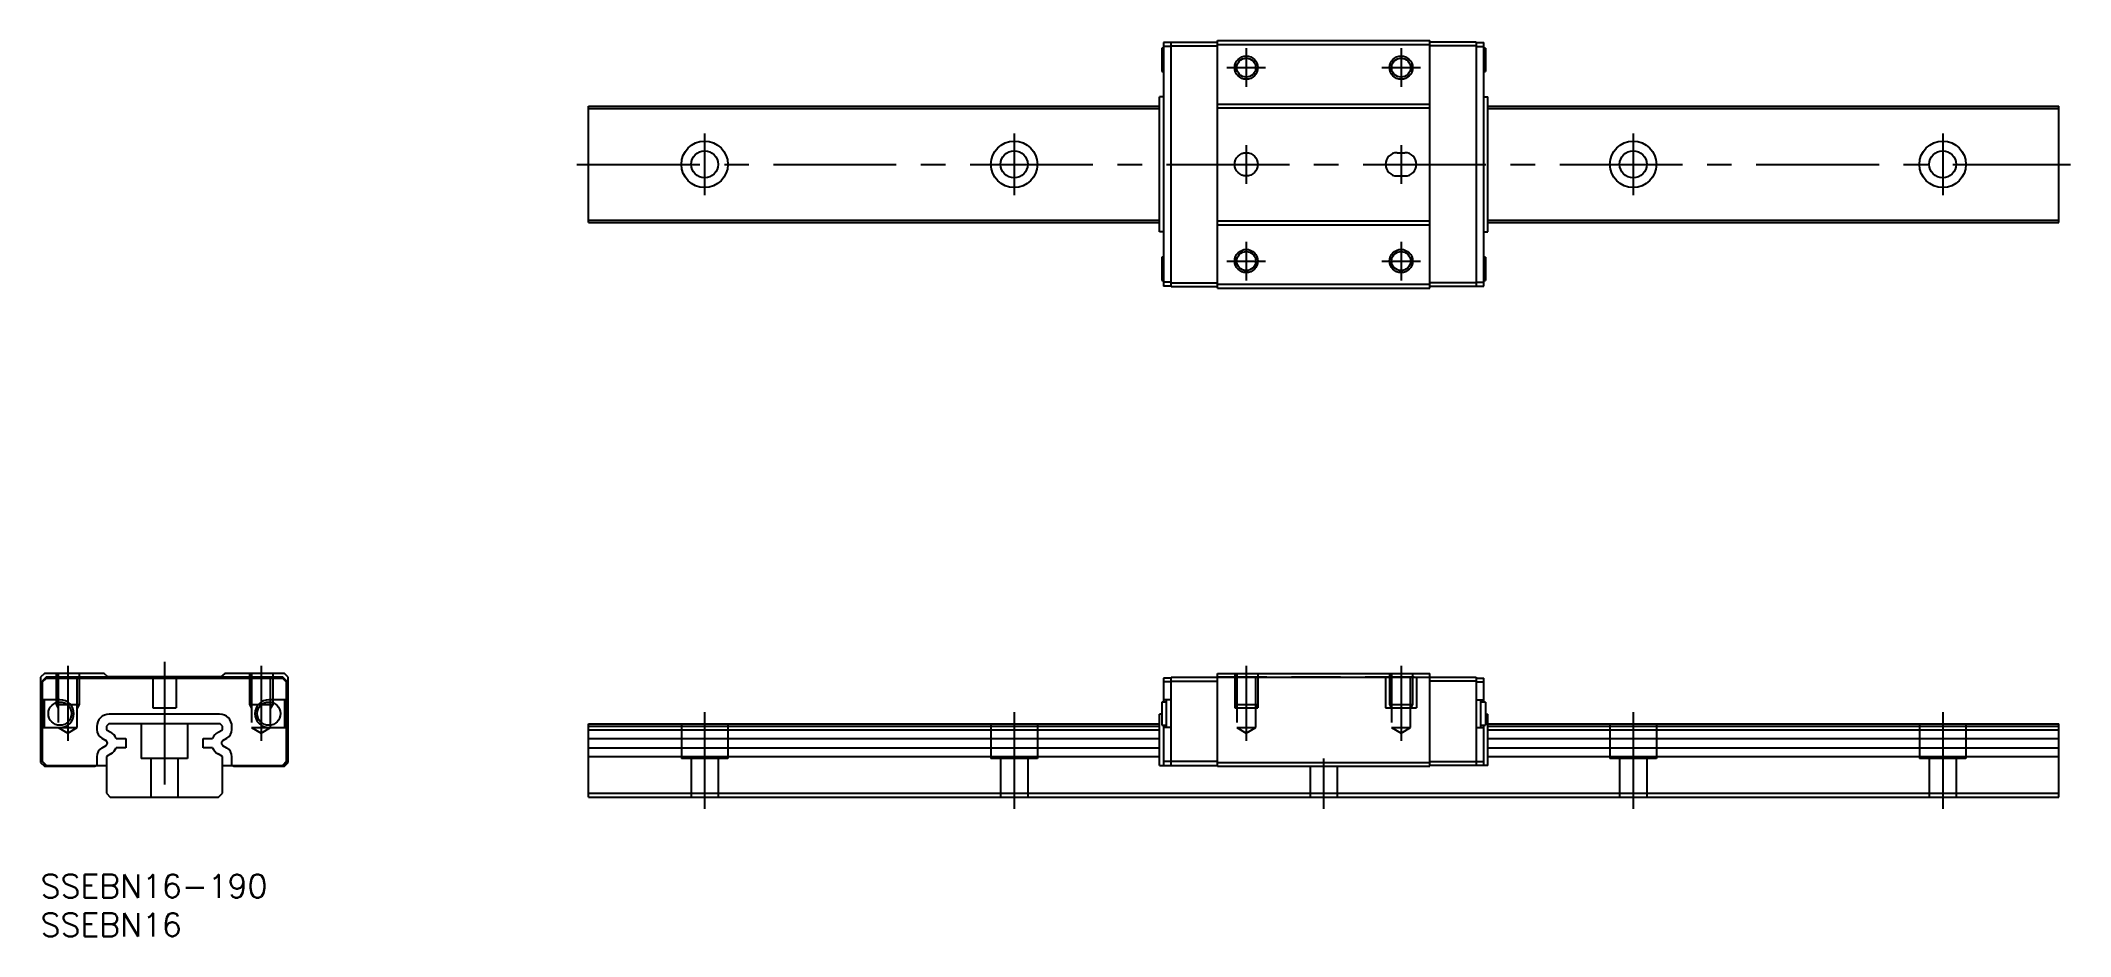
# Model space of a CAD drawing. Extents: x 0 to 262, y -8 to 108.
import ezdxf

# ---------------------------------------------------------------- set-up
doc = ezdxf.new("R2010")
doc.units = 0
doc.header["$LTSCALE"] = 0.5
doc.linetypes.add('CENTER', pattern=[50.8, 31.75, -6.35, 6.35, -6.35])
doc.linetypes.add('DASHED', pattern=[19.05, 12.7, -6.35])
for name, color, linetype in [('MSM_CENTER', 1, 'CENTER'), ('MSM_CONTINUOUS', 7, 'CONTINUOUS'), ('MSM_DASHED', 4, 'DASHED'), ('MSM_NARROW', 5, 'CONTINUOUS'), ('MSM_PART_NUMBER', 7, 'CONTINUOUS')]:
    doc.layers.add(name, color=color, linetype=linetype)
doc.styles.get("Standard").update_dxf_attribs({"font": 'txt.shx', "height": 3, "bigfont": 'bigfont.shx'})

# ---------------------------------------------------------------- blocks, each defined once
blk = doc.blocks.new('*U2')
at = {"layer": 'MSM_PART_NUMBER'}
blk.add_text('SSEBN16-190', height=3, dxfattribs=at).set_placement((0, -3))
blk = doc.blocks.new('*U3')
at = {"layer": 'MSM_PART_NUMBER'}
blk.add_text('SSEBN16', height=3, dxfattribs=at).set_placement((0, -8))

msp = doc.modelspace()

# ---------------------------------------------------------------- linework, layer by layer
at = {"layer": 'MSM_CENTER'}
for p, q in [((155.81, 106.82), (155.81, 101.82)), ((175.81, 106.82), (175.81, 101.82)), ((153.31, 104.32), (158.31, 104.32)), ((173.31, 104.32), (178.31, 104.32)), ((85.81, 95.82), (85.81, 87.82)), ((125.81, 95.82), (125.81, 87.82)), ((205.81, 95.82), (205.81, 87.82)), ((245.81, 95.82), (245.81, 87.82)), ((69.31, 91.82), (262.31, 91.82)), ((155.81, 94.32), (155.81, 89.32)), ((175.81, 94.32), (175.81, 89.32)), ((155.81, 81.82), (155.81, 76.82)), ((175.81, 81.82), (175.81, 76.82)), ((153.31, 79.32), (158.31, 79.32)), ((173.31, 79.32), (178.31, 79.32)), ((3.5, 27), (3.5, 17.29)), ((16, 27.5), (16, 8.5)), ((28.5, 27), (28.5, 17.29)), ((155.81, 27), (155.81, 17.29)), ((175.81, 27), (175.81, 17.29)), ((85.81, 21), (85.81, 8.5)), ((125.81, 21), (125.81, 8.5)), ((205.81, 21), (205.81, 8.5)), ((245.81, 21), (245.81, 8.5)), ((165.81, 15), (165.81, 8.5))]:
    msp.add_line(p, q, dxfattribs=at)
at = {"layer": 'MSM_CONTINUOUS'}
for p, q in [((145.11, 107.57), (145.11, 76.07)), ((146.11, 107.57), (145.11, 107.57)), ((146.11, 76.02), (146.11, 107.62)), ((146.11, 107.62), (152.11, 107.62)), ((152.11, 75.82), (152.11, 107.82)), ((152.11, 107.82), (179.51, 107.82)), ((179.51, 75.82), (179.51, 107.82)), ((185.51, 107.62), (179.51, 107.62)), ((185.51, 107.62), (185.51, 76.02)), ((185.51, 107.57), (186.51, 107.57)), ((186.51, 76.07), (186.51, 107.57)), ((144.91, 106.82), (144.91, 103.82)), ((145.11, 106.82), (144.91, 106.82)), ((146.11, 107.07), (145.11, 107.07)), ((146.11, 107.12), (152.11, 107.12)), ((152.11, 107.32), (179.51, 107.32)), ((185.51, 107.12), (179.51, 107.12)), ((185.51, 107.07), (186.51, 107.07)), ((186.71, 106.82), (186.51, 106.82)), ((186.71, 106.82), (186.71, 103.82)), ((144.91, 103.82), (145.11, 103.82)), ((186.51, 103.82), (186.71, 103.82)), ((144.61, 83.09), (144.61, 100.55)), ((145.11, 100.55), (144.61, 100.55)), ((186.51, 100.55), (187.01, 100.55)), ((187.01, 83.09), (187.01, 100.55)), ((70.81, 84.32), (70.81, 99.32)), ((70.81, 99.32), (144.61, 99.32)), ((70.81, 99.02), (144.61, 99.02)), ((152.11, 99.62), (179.51, 99.62)), ((152.11, 99.12), (179.51, 99.12)), ((187.01, 99.32), (260.81, 99.32)), ((187.01, 99.02), (260.81, 99.02)), ((260.81, 84.32), (260.81, 99.32)), ((175.31, 93.32), (176.31, 93.32)), ((175.31, 90.32), (176.31, 90.32)), ((70.81, 84.62), (144.61, 84.62)), ((70.81, 84.32), (144.61, 84.32)), ((152.11, 84.52), (179.51, 84.52)), ((152.11, 84.02), (179.51, 84.02)), ((187.01, 84.62), (260.81, 84.62)), ((187.01, 84.32), (260.81, 84.32)), ((145.11, 83.09), (144.61, 83.09)), ((186.51, 83.09), (187.01, 83.09)), ((144.91, 79.82), (144.91, 76.82)), ((145.11, 79.82), (144.91, 79.82)), ((186.71, 79.82), (186.51, 79.82)), ((186.71, 79.82), (186.71, 76.82)), ((144.91, 76.82), (145.11, 76.82)), ((146.11, 76.57), (145.11, 76.57)), ((146.11, 76.07), (145.11, 76.07)), ((146.11, 76.52), (152.11, 76.52)), ((152.11, 76.32), (179.51, 76.32)), ((185.51, 76.52), (179.51, 76.52)), ((185.51, 76.57), (186.51, 76.57)), ((185.51, 76.07), (186.51, 76.07)), ((186.51, 76.82), (186.71, 76.82)), ((146.11, 76.02), (152.11, 76.02)), ((152.11, 75.82), (179.51, 75.82)), ((185.51, 76.02), (179.51, 76.02)), ((0.5, 26), (0, 25.5)), ((0, 25.5), (0, 14.5)), ((0.7, 25.5), (0.2, 25)), ((0.2, 25), (0.2, 14.6)), ((0.25, 24.9), (0.75, 25.4)), ((0.25, 22.6), (0.25, 24.9)), ((8.2, 26), (0.5, 26)), ((31.3, 25.5), (0.7, 25.5)), ((0.75, 25.4), (31.25, 25.4)), ((8.7, 25.55), (8.2, 26)), ((23.3, 25.55), (8.7, 25.55)), ((23.8, 26), (23.3, 25.55)), ((31.5, 26), (23.8, 26)), ((31.25, 25.4), (31.75, 24.9)), ((31.8, 25), (31.3, 25.5)), ((32, 25.5), (31.5, 26)), ((31.75, 24.9), (31.75, 22.6)), ((31.8, 14.6), (31.8, 25)), ((32, 14.5), (32, 25.5)), ((145.11, 25.4), (145.11, 22.3)), ((146.11, 25.4), (145.11, 25.4)), ((146.11, 24.9), (145.11, 24.9)), ((146.11, 14.1), (146.11, 25.5)), ((146.11, 25.5), (185.51, 25.5)), ((146.11, 25), (152.11, 25)), ((152.11, 14), (152.11, 26)), ((152.11, 26), (179.51, 26)), ((179.51, 14), (179.51, 26)), ((185.51, 25), (179.51, 25)), ((185.51, 25.5), (185.51, 14.1)), ((185.51, 25.4), (186.51, 25.4)), ((185.51, 24.9), (186.51, 24.9)), ((186.51, 22.3), (186.51, 25.4)), ((2.5, 22.6), (0.25, 22.6)), ((0.45, 22.6), (0.45, 19)), ((31.75, 22.6), (29.5, 22.6)), ((31.55, 19), (31.55, 22.6)), ((145.51, 22.3), (144.91, 22.3)), ((144.91, 22.3), (144.91, 19.3)), ((146.11, 22.6), (145.11, 22.6)), ((145.51, 19), (145.51, 22.6)), ((185.51, 22.6), (186.51, 22.6)), ((186.11, 19), (186.11, 22.6)), ((186.71, 22.3), (186.11, 22.3)), ((186.71, 22.3), (186.71, 19.3)), ((0.25, 19), (2.5, 19)), ((0.25, 14.6), (0.25, 19)), ((7.27, 19.13), (7.27, 18.76)), ((8.8, 19.5), (8.5, 19.2)), ((8.5, 19.2), (8.5, 18.72)), ((8.5, 18.72), (9.06, 18.4)), ((23.2, 19.5), (8.8, 19.5)), ((23.13, 20.73), (8.87, 20.73)), ((22.94, 18.4), (23.5, 18.72)), ((23.5, 19.2), (23.2, 19.5)), ((23.5, 18.72), (23.5, 19.2)), ((24.73, 18.76), (24.73, 19.13)), ((29.5, 19), (31.75, 19)), ((31.75, 19), (31.75, 14.6)), ((70.81, 19.5), (144.61, 19.5)), ((70.81, 10), (70.81, 19.5)), ((70.81, 19.2), (144.61, 19.2)), ((70.81, 18.72), (144.61, 18.72)), ((144.61, 14.1), (144.61, 20.73)), ((144.91, 20.73), (144.61, 20.73)), ((144.91, 19.3), (145.51, 19.3)), ((145.11, 19.3), (145.11, 14.1)), ((146.11, 19), (145.11, 19)), ((185.51, 19), (186.51, 19)), ((186.11, 19.3), (186.71, 19.3)), ((186.51, 14.1), (186.51, 19.3)), ((186.71, 20.73), (187.01, 20.73)), ((187.01, 14.1), (187.01, 20.73)), ((187.01, 19.5), (260.81, 19.5)), ((187.01, 19.2), (260.81, 19.2)), ((187.01, 18.72), (260.81, 18.72)), ((260.81, 10), (260.81, 19.5)), ((7.92, 17.64), (8.43, 17.35)), ((8.43, 16.65), (7.92, 16.36)), ((9.78, 17.6), (11, 17.6)), ((11, 16.4), (9.78, 16.4)), ((11, 17.6), (11, 16.4)), ((21, 16.4), (21, 17.6)), ((21, 17.6), (22.22, 17.6)), ((22.22, 16.4), (21, 16.4)), ((23.57, 17.35), (24.08, 17.64)), ((24.08, 16.36), (23.57, 16.65)), ((70.81, 17.6), (144.61, 17.6)), ((70.81, 16.4), (144.61, 16.4)), ((187.01, 17.6), (260.81, 17.6)), ((187.01, 16.4), (260.81, 16.4)), ((0, 14.5), (0.5, 14)), ((0.2, 14.6), (0.7, 14.1)), ((0.75, 14.1), (0.25, 14.6)), ((0.5, 14), (7.03, 14)), ((0.7, 14.1), (8.5, 14.1)), ((7.03, 14), (7.24, 14.1)), ((7.27, 15.24), (7.27, 14.1)), ((9.06, 15.6), (8.5, 15.28)), ((8.5, 15.28), (8.5, 10.5)), ((23.5, 15.28), (22.94, 15.6)), ((23.5, 10.5), (23.5, 15.28)), ((23.5, 14.1), (31.3, 14.1)), ((24.73, 14.1), (24.73, 15.24)), ((24.76, 14.1), (24.97, 14)), ((24.97, 14), (31.5, 14)), ((31.75, 14.6), (31.25, 14.1)), ((31.3, 14.1), (31.8, 14.6)), ((31.5, 14), (32, 14.5)), ((70.81, 15.28), (144.61, 15.28)), ((144.61, 14.1), (152.06, 14.1)), ((152.11, 14.6), (145.11, 14.6)), ((152.06, 14.1), (152.06, 14.15)), ((152.06, 14.15), (152.11, 14.15)), ((152.11, 14.5), (179.51, 14.5)), ((152.11, 14), (179.51, 14)), ((179.51, 14.6), (186.51, 14.6)), ((179.56, 14.15), (179.51, 14.15)), ((179.56, 14.15), (179.56, 14.1)), ((187.01, 14.1), (179.56, 14.1)), ((187.01, 15.28), (260.81, 15.28)), ((8.5, 10.5), (9, 10)), ((23, 10), (23.5, 10.5)), ((70.81, 10.5), (260.81, 10.5)), ((9, 10), (23, 10)), ((70.81, 10), (260.81, 10))]:
    msp.add_line(p, q, dxfattribs=at)
for centre, radius in [((155.81, 104.32), 1.23), ((175.81, 104.32), 1.23), ((85.81, 91.82), 3), ((125.81, 91.82), 3), ((205.81, 91.82), 3), ((245.81, 91.82), 3), ((85.81, 91.82), 1.75), ((125.81, 91.82), 1.75), ((155.81, 91.82), 1.5), ((205.81, 91.82), 1.75), ((245.81, 91.82), 1.75), ((155.81, 79.32), 1.23), ((175.81, 79.32), 1.23), ((2.5, 20.8), 1.5), ((29.5, 20.8), 1.5)]:
    msp.add_circle(centre, radius, dxfattribs=at)
for centre, radius, start, end in [((175.31, 91.82), 1.5, 90, 270), ((176.31, 91.82), 1.5, 270, 90), ((2.5, 20.8), 1.8, 270, 90), ((29.5, 20.8), 1.8, 90, 270), ((8.87, 19.13), 1.6, 90, 180), ((8.57, 18.76), 1.3, 180, 239.9972), ((8.19, 16.88), 1.75, 24.1151, 60.0008), ((23.81, 16.88), 1.75, 119.9992, 155.8849), ((23.13, 19.13), 1.6, 0, 90), ((23.43, 18.76), 1.3, 300.0028, 0), ((8.57, 15.24), 1.3, 120.0028, 180), ((8.23, 17), 0.4, 300.0028, 59.9972), ((8.19, 17.11), 1.75, 299.9992, 335.8849), ((23.81, 17.11), 1.75, 204.1151, 240.0008), ((23.77, 17), 0.4, 120.0028, 239.9972), ((23.43, 15.24), 1.3, 0, 59.9972)]:
    msp.add_arc(centre, radius, start, end, dxfattribs=at)
at = {"layer": 'MSM_DASHED'}
for p, q in [((2, 26), (2, 22)), ((2.27, 26), (2.27, 19)), ((4.73, 19), (4.73, 26)), ((5, 26), (5, 22)), ((14.5, 25.55), (14.5, 21.55)), ((17.5, 25.55), (17.5, 21.55)), ((27, 26), (27, 22)), ((27.27, 26), (27.27, 19)), ((29.73, 19), (29.73, 26)), ((30, 26), (30, 22)), ((152.11, 25.55), (179.51, 25.55)), ((154.31, 26), (154.31, 21.55)), ((154.58, 26), (154.58, 19)), ((157.04, 19), (157.04, 26)), ((157.31, 26), (157.31, 21.55)), ((173.81, 25.55), (173.81, 21.55)), ((174.31, 26), (174.31, 22)), ((174.58, 26), (174.58, 19)), ((177.04, 19), (177.04, 26)), ((177.31, 26), (177.31, 22)), ((177.81, 25.55), (177.81, 21.55)), ((2, 22), (5, 22)), ((2, 22), (2.27, 21.53)), ((5, 22), (4.73, 21.53)), ((14.5, 21.55), (17.5, 21.55)), ((27, 22), (30, 22)), ((27, 22), (27.27, 21.53)), ((30, 22), (29.73, 21.53)), ((154.31, 22), (157.31, 22)), ((154.31, 22), (154.58, 21.53)), ((154.31, 21.55), (157.31, 21.55)), ((157.31, 22), (157.04, 21.53)), ((173.81, 21.55), (177.81, 21.55)), ((174.31, 22), (174.58, 21.53)), ((174.31, 22), (177.31, 22)), ((177.31, 22), (177.04, 21.53)), ((2.27, 19), (3.5, 18.29)), ((2.27, 19), (4.73, 19)), ((3.5, 18.29), (4.73, 19)), ((13, 19.5), (13, 15)), ((19, 19.5), (19, 15)), ((27.27, 19), (28.5, 18.29)), ((27.27, 19), (29.73, 19)), ((28.5, 18.29), (29.73, 19)), ((82.81, 19.5), (82.81, 15)), ((88.81, 19.5), (88.81, 15)), ((122.81, 19.5), (122.81, 15)), ((128.81, 19.5), (128.81, 15)), ((154.58, 19), (155.81, 18.29)), ((154.58, 19), (157.04, 19)), ((155.81, 18.29), (157.04, 19)), ((174.58, 19), (175.81, 18.29)), ((174.58, 19), (177.04, 19)), ((175.81, 18.29), (177.04, 19)), ((202.81, 19.5), (202.81, 15)), ((208.81, 19.5), (208.81, 15)), ((242.81, 19.5), (242.81, 15)), ((248.81, 19.5), (248.81, 15)), ((19, 15), (13, 15)), ((14.25, 15), (14.25, 10)), ((17.75, 15), (17.75, 10)), ((88.81, 15), (82.81, 15)), ((84.06, 15), (84.06, 10)), ((87.56, 15), (87.56, 10)), ((128.81, 15), (122.81, 15)), ((124.06, 15), (124.06, 10)), ((127.56, 15), (127.56, 10)), ((164.06, 14), (164.06, 10)), ((167.56, 14), (167.56, 10)), ((208.81, 15), (202.81, 15)), ((204.06, 15), (204.06, 10)), ((207.56, 15), (207.56, 10)), ((248.81, 15), (242.81, 15)), ((244.06, 15), (244.06, 10)), ((247.56, 15), (247.56, 10))]:
    msp.add_line(p, q, dxfattribs=at)
at = {"layer": 'MSM_NARROW'}
for centre in [(155.81, 104.32), (175.81, 104.32), (155.81, 79.32), (175.81, 79.32)]:
    msp.add_circle(centre, 1.5, dxfattribs=at)

# ---------------------------------------------------------------- block references
at = {"layer": 'MSM_CONTINUOUS'}
for name in ['*U2', '*U3']:
    msp.add_blockref(name, (0, 0), dxfattribs=at)

doc.saveas('drawing.dxf')
